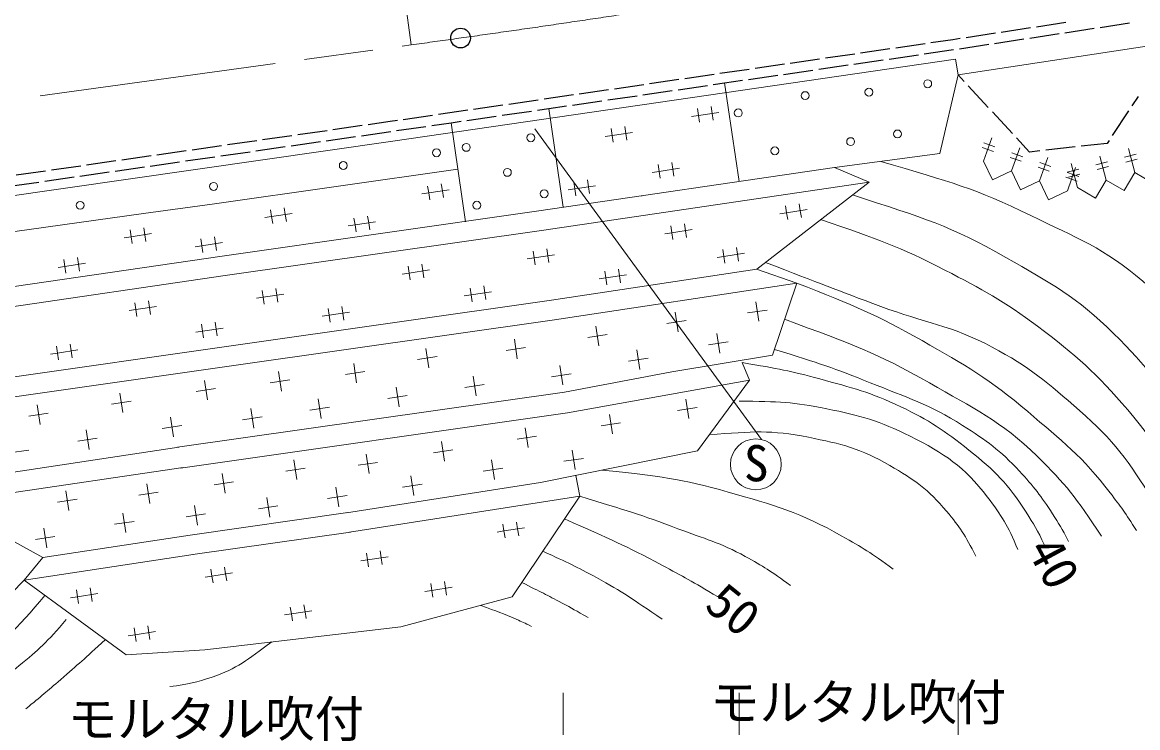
# Model space of a CAD drawing. Units: millimetres, scale not verified. Extents: x 40000 to 680000, y 20000 to 380000.
# Drawn here: x 150616 to 207092, y 243073 to 278790 of the extents above; entities that cross this region are included whole.
import ezdxf
from ezdxf.enums import TextEntityAlignment as Align

# ---------------------------------------------------------------- set-up
doc = ezdxf.new("R2010")
doc.units = ezdxf.units.MM
doc.header["$LTSCALE"] = 1000
doc.linetypes.add('CHAIN', pattern=[18.5, 12, -1.5, 3.5, -1.5])
for name, color, linetype, lineweight in [('M-BGD', 7, 'Continuous', 25), ('M-BGD-HTXT', 7, 'Continuous', 13), ('M-BMK', 2, 'CHAIN', 13), ('M-BMK-HTXT', 7, 'Continuous', 13), ('M-BMK-SRVR', 3, 'Continuous', 25)]:
    doc.layers.add(name, color=color, linetype=linetype, lineweight=lineweight)
doc.styles.add('ＭＳ ゴシック', font='')
doc.styles.get('ＭＳ ゴシック').set_extended_font_data('MS Gothic')

msp = doc.modelspace()

# ---------------------------------------------------------------- linework, layer by layer
at = {"layer": 'M-BGD'}
for p, q in [((201669, 278505), (200186, 278279)), ((203449, 278775), (201966, 278550)), ((203408, 278263), (204891, 278489)), ((205187, 278534), (206670, 278760)), ((197731, 277905), (196626, 277745)), ((198110, 277963), (197731, 277905)), ((199890, 278234), (198407, 278008)), ((199849, 277722), (201332, 277948)), ((201628, 277993), (203111, 278218)), ((194548, 277443), (193064, 277227)), ((196329, 277702), (194845, 277486)), ((196288, 277190), (197773, 277406)), ((198069, 277451), (199552, 277677)), ((190986, 276924), (189501, 276708)), ((192767, 277183), (191283, 276967)), ((192726, 276672), (194210, 276888)), ((194507, 276931), (195991, 277147)), ((187423, 276406), (185939, 276190)), ((189204, 276665), (187720, 276449)), ((189163, 276154), (190648, 276370)), ((190945, 276413), (192429, 276629)), ((182079, 275629), (180595, 275413)), ((183861, 275888), (182376, 275672)), ((185642, 276147), (184158, 275931)), ((185601, 275636), (186177, 275720)), ((186177, 275720), (187085, 275852)), ((187382, 275895), (188866, 276111)), ((198305, 275798), (198002, 276126)), ((178517, 275111), (177033, 274895)), ((180298, 275370), (178814, 275154)), ((180257, 274858), (181741, 275074)), ((182038, 275117), (183523, 275333)), ((183820, 275377), (185304, 275593)), ((199529, 274479), (198509, 275578)), ((207111, 275036), (206797, 274560)), ((174954, 274592), (173470, 274376)), ((176736, 274851), (175251, 274635)), ((177271, 274424), (178179, 274556)), ((178476, 274599), (179960, 274815)), ((171392, 274074), (169908, 273858)), ((173173, 274333), (171689, 274117)), ((173132, 273822), (174616, 274038)), ((174913, 274081), (176398, 274297)), ((176695, 274340), (177271, 274424)), ((200753, 273159), (199733, 274259)), ((206632, 274310), (205807, 273057)), ((167829, 273559), (166344, 273346)), ((169242, 273761), (168126, 273601)), ((169611, 273815), (169242, 273761)), ((169569, 273304), (171054, 273520)), ((171351, 273563), (172323, 273704)), ((172323, 273704), (172835, 273779)), ((162484, 272792), (160999, 272579)), ((164266, 273047), (162781, 272834)), ((166047, 273303), (164562, 273090)), ((166006, 272792), (167491, 273005)), ((167788, 273048), (169273, 273261)), ((201621, 272223), (200957, 272939)), ((205642, 272807), (205545, 272661)), ((158920, 272280), (157435, 272067)), ((160702, 272536), (159217, 272323)), ((160661, 272025), (162146, 272238)), ((162443, 272281), (163927, 272494)), ((164224, 272536), (165709, 272749)), ((202141, 272281), (201621, 272223)), ((203930, 272481), (202439, 272314)), ((205545, 272661), (204228, 272514)), ((155357, 271769), (153872, 271556)), ((157139, 272025), (155654, 271811)), ((157097, 271514), (158582, 271727)), ((158879, 271769), (160364, 271982)), ((151793, 271258), (150308, 271044)), ((153575, 271513), (152090, 271300)), ((153534, 271002), (155019, 271215)), ((155316, 271258), (156800, 271471)), ((149970, 270491), (151455, 270704)), ((151752, 270746), (153237, 270960))]:
    msp.add_line(p, q, dxfattribs=at)
at = {"layer": 'M-BGD-HTXT'}
msp.add_line((188043, 257664), (176562, 273398), dxfattribs=at)
msp.add_circle((187757, 256407), 1290, dxfattribs=at)
at = {"layer": 'M-BMK'}
msp.add_line((114870, 270038), (170311, 277647), dxfattribs=at)
msp.add_arc((61523, 1070216), 800000, 277.8156, 280.28444, dxfattribs=at)
at = {"layer": 'M-BMK-HTXT'}
for p, q in [((170311, 277647), (166232, 307369)), ((198002, 276126), (211558, 278188)), ((169385, 272772), (197875, 276916)), ((198002, 276126), (197875, 276916)), ((186910, 270732), (186177, 275720)), ((185546, 274176), (185493, 274522)), ((178006, 269423), (177271, 274424)), ((184853, 274072), (184507, 274019)), ((184853, 274072), (184801, 274418)), ((185892, 274229), (184853, 274072)), ((184906, 273726), (184853, 274072)), ((185598, 273830), (185546, 274176)), ((173059, 268695), (172323, 273704)), ((180480, 273061), (180428, 273408)), ((181172, 273166), (181120, 273512)), ((180480, 273061), (180134, 273009)), ((181519, 273218), (180480, 273061)), ((180533, 272715), (180480, 273061)), ((181225, 272820), (181172, 273166)), ((199292, 271763), (199709, 272941)), ((137591, 268209), (169385, 272772)), ((199218, 272453), (199783, 272252)), ((199301, 272688), (199867, 272488)), ((200705, 271262), (201123, 272440)), ((206941, 271183), (206625, 272392)), ((183549, 271346), (183496, 271692)), ((199748, 270806), (199292, 271763)), ((200632, 271951), (201197, 271751)), ((200715, 272187), (201281, 271986)), ((202119, 270761), (202537, 271939)), ((202129, 271686), (202694, 271485)), ((204978, 271575), (205558, 271726)), ((205489, 270804), (205173, 272013)), ((206429, 271954), (207010, 272105)), ((206492, 271712), (207073, 271863)), ((172668, 271358), (160341, 269601)), ((176769, 269241), (191733, 271441)), ((182856, 271241), (182510, 271189)), ((182856, 271241), (182804, 271587)), ((183895, 271398), (182856, 271241)), ((182909, 270895), (182856, 271241)), ((183601, 271000), (183549, 271346)), ((193495, 270697), (191733, 271441)), ((199748, 270806), (200705, 271262)), ((201162, 270304), (200705, 271262)), ((202045, 271450), (202611, 271249)), ((203527, 271195), (204107, 271347)), ((203533, 270259), (203951, 271437)), ((203543, 271184), (204108, 270984)), ((203590, 270954), (204170, 271105)), ((204038, 270425), (203722, 271634)), ((205041, 271333), (205622, 271484)), ((206404, 270268), (206941, 271183)), ((207856, 270647), (206941, 271183)), ((171884, 270258), (171832, 270604)), ((176910, 268251), (193495, 270697)), ((178595, 270358), (178542, 270704)), ((179287, 270463), (179235, 270809)), ((187815, 266293), (193495, 270697)), ((201162, 270304), (202119, 270761)), ((202575, 269803), (202119, 270761)), ((203459, 270949), (204025, 270748)), ((204953, 269889), (205489, 270804)), ((206404, 270268), (205489, 270804)), ((171192, 270153), (170846, 270101)), ((171192, 270153), (171140, 270500)), ((172230, 270310), (171192, 270153)), ((171245, 269807), (171192, 270153)), ((171937, 269912), (171884, 270258)), ((178595, 270358), (178249, 270306)), ((179633, 270515), (178595, 270358)), ((178647, 270012), (178595, 270358)), ((179339, 270117), (179287, 270463)), ((181981, 270007), (181985, 269979)), ((202575, 269803), (203533, 270259)), ((204953, 269889), (204038, 270425)), ((160341, 269601), (156761, 269103)), ((163934, 269056), (163882, 269402)), ((189318, 269148), (189265, 269494)), ((190010, 269252), (189958, 269599)), ((156761, 269103), (144942, 267467)), ((160742, 266956), (176769, 269241)), ((163242, 268951), (162896, 268899)), ((163242, 268951), (163190, 269297)), ((164280, 269108), (163242, 268951)), ((163295, 268605), (163242, 268951)), ((163987, 268710), (163934, 269056)), ((167463, 268530), (167411, 268876)), ((168155, 268634), (168103, 268980)), ((189318, 269148), (188972, 269095)), ((190356, 269305), (189318, 269148)), ((189370, 268802), (189318, 269148)), ((190062, 268906), (190010, 269252)), ((156128, 267932), (156075, 268278)), ((156820, 268037), (156768, 268383)), ((167463, 268530), (167117, 268477)), ((168501, 268687), (167463, 268530)), ((167515, 268184), (167463, 268530)), ((168207, 268288), (168155, 268634)), ((183502, 268134), (183449, 268480)), ((184540, 268291), (183502, 268134)), ((184194, 268238), (184141, 268584)), ((156128, 267932), (155782, 267880)), ((157166, 268089), (156128, 267932)), ((156180, 267586), (156128, 267932)), ((156872, 267691), (156820, 268037)), ((159713, 267477), (159660, 267823)), ((160405, 267582), (160352, 267928)), ((160892, 265968), (176910, 268251)), ((183502, 268134), (183155, 268081)), ((183554, 267788), (183502, 268134)), ((184246, 267892), (184194, 268238)), ((159713, 267477), (159366, 267425)), ((160751, 267634), (159713, 267477)), ((159765, 267131), (159713, 267477)), ((160457, 267236), (160405, 267582)), ((176529, 266861), (176477, 267207)), ((177221, 266966), (177169, 267312)), ((186143, 266937), (186090, 267283)), ((186835, 267042), (186782, 267388)), ((145321, 264693), (160742, 266956)), ((152773, 266433), (152720, 266780)), ((153811, 266590), (152773, 266433)), ((153465, 266538), (153413, 266884)), ((176529, 266861), (176183, 266809)), ((177567, 267018), (176529, 266861)), ((176581, 266515), (176529, 266861)), ((177274, 266620), (177221, 266966)), ((186143, 266937), (185797, 266885)), ((187181, 267094), (186143, 266937)), ((186195, 266591), (186143, 266937)), ((186887, 266696), (186835, 267042)), ((152773, 266433), (152427, 266381)), ((152825, 266087), (152773, 266433)), ((153517, 266192), (153465, 266538)), ((170201, 266094), (169855, 266042)), ((170201, 266094), (170148, 266440)), ((171239, 266251), (170201, 266094)), ((170253, 265748), (170201, 266094)), ((170893, 266199), (170840, 266545)), ((170945, 265853), (170893, 266199)), ((177414, 264717), (187815, 266293)), ((180166, 265846), (180114, 266193)), ((181204, 266003), (180166, 265846)), ((180858, 265951), (180806, 266297)), ((189840, 265589), (187799, 266291)), ((160892, 265968), (145459, 263702)), ((174032, 265093), (173980, 265439)), ((177563, 263729), (189840, 265589)), ((180166, 265846), (179820, 265794)), ((180219, 265500), (180166, 265846)), ((180911, 265605), (180858, 265951)), ((162812, 264868), (162760, 265214)), ((163850, 265025), (162812, 264868)), ((163504, 264973), (163452, 265319)), ((163556, 264627), (163504, 264973)), ((173340, 264988), (172994, 264936)), ((173340, 264988), (173287, 265334)), ((174378, 265145), (173340, 264988)), ((173392, 264642), (173340, 264988)), ((174084, 264747), (174032, 265093)), ((156367, 264242), (156314, 264588)), ((157405, 264399), (156367, 264242)), ((157059, 264347), (157007, 264693)), ((157111, 264000), (157059, 264347)), ((161427, 262438), (177414, 264717)), ((162812, 264868), (162466, 264816)), ((162864, 264522), (162812, 264868)), ((166845, 264062), (166793, 264408)), ((187756, 264640), (187905, 263651)), ((156367, 264242), (156021, 264190)), ((156419, 263896), (156367, 264242)), ((166153, 263958), (165807, 263905)), ((166153, 263958), (166101, 264304)), ((167191, 264115), (166153, 263958)), ((166205, 263612), (166153, 263958)), ((166897, 263716), (166845, 264062)), ((183668, 264106), (183818, 263117)), ((187336, 264071), (188325, 264220)), ((159744, 263152), (159692, 263498)), ((160783, 263309), (159744, 263152)), ((160437, 263257), (160384, 263603)), ((160489, 262911), (160437, 263257)), ((161568, 261449), (177555, 263727)), ((179663, 263403), (179812, 262414)), ((183249, 263537), (184238, 263687)), ((159744, 263152), (159398, 263100)), ((159797, 262806), (159744, 263152)), ((175531, 262744), (175681, 261755)), ((179243, 262834), (180232, 262984)), ((185361, 262464), (186350, 262614)), ((185780, 263034), (185930, 262045)), ((145941, 260235), (161427, 262438)), ((152397, 262045), (152345, 262391)), ((153436, 262202), (152397, 262045)), ((153090, 262149), (153037, 262495)), ((153142, 261803), (153090, 262149)), ((171046, 262280), (171196, 261291)), ((175112, 262175), (176101, 262324)), ((181730, 262205), (181880, 261216)), ((152397, 262045), (152051, 261992)), ((152450, 261699), (152397, 262045)), ((167397, 261522), (167546, 260533)), ((170627, 261711), (171615, 261861)), ((181311, 261636), (182300, 261785)), ((187433, 260672), (187073, 261562)), ((146082, 259245), (161567, 261448)), ((163585, 261102), (163735, 260114)), ((166977, 260952), (167966, 261102)), ((177416, 260846), (178405, 260996)), ((177835, 261416), (177985, 260427)), ((178076, 260068), (183498, 261085)), ((159836, 260661), (159985, 259672)), ((163165, 260533), (164154, 260683)), ((173020, 260304), (174009, 260454)), ((173440, 260873), (173590, 259885)), ((178226, 259015), (187433, 260672)), ((155557, 260019), (155707, 259030)), ((158477, 257274), (178076, 260068)), ((159416, 260092), (160405, 260242)), ((169122, 259739), (170111, 259889)), ((169541, 260308), (169691, 259320)), ((151364, 259417), (151514, 258428)), ((155138, 259449), (156127, 259599)), ((162187, 259234), (162337, 258245)), ((165181, 259154), (166170, 259304)), ((165601, 259723), (165750, 258734)), ((183791, 259141), (184780, 259291)), ((184211, 259711), (184361, 258722)), ((150945, 258847), (151933, 258997)), ((158122, 258798), (158272, 257809)), ((158628, 256221), (178226, 259015)), ((161767, 258665), (162756, 258815)), ((180344, 258935), (180494, 257946)), ((153844, 258156), (153994, 257167)), ((157703, 258229), (158692, 258379)), ((176086, 258250), (176236, 257261)), ((179925, 258366), (180913, 258516)), ((153425, 257586), (154414, 257736)), ((171849, 257558), (171999, 256569)), ((175667, 257681), (176655, 257831)), ((158546, 257284), (147865, 255667)), ((149959, 256983), (150947, 257132)), ((171430, 256988), (172419, 257138)), ((178464, 257131), (178614, 256142)), ((164371, 256633), (164521, 255644)), ((167614, 256359), (168603, 256509)), ((168034, 256928), (168184, 255940)), ((174377, 256632), (174527, 255643)), ((178044, 256562), (179033, 256711)), ((158765, 256241), (146602, 254464)), ((160744, 255937), (160894, 254948)), ((163952, 256063), (164941, 256213)), ((173958, 256063), (174947, 256213)), ((178844, 254788), (178649, 255851)), ((156930, 255413), (157080, 254424)), ((160324, 255368), (161313, 255518)), ((167031, 253955), (176853, 255489)), ((169866, 255249), (170855, 255399)), ((170285, 255818), (170435, 254830)), ((152825, 255062), (152975, 254073)), ((156511, 254844), (157500, 254993)), ((162994, 254722), (163144, 253733)), ((166073, 254682), (167061, 254832)), ((166492, 255252), (166642, 254263)), ((167186, 252967), (178844, 254788)), ((175425, 249691), (178844, 254788)), ((151658, 251692), (146602, 254464)), ((152406, 254492), (153395, 254642)), ((159329, 254321), (159479, 253333)), ((162574, 254153), (163563, 254303)), ((155707, 253941), (155857, 252952)), ((158910, 253752), (159899, 253902)), ((159111, 252826), (167100, 253965)), ((151700, 253168), (151850, 252179)), ((155288, 253372), (156277, 253522)), ((175005, 253034), (174659, 252982)), ((175005, 253034), (174953, 253380)), ((176043, 253191), (175005, 253034)), ((175057, 252688), (175005, 253034)), ((175697, 253139), (175645, 253485)), ((175750, 252793), (175697, 253139)), ((151281, 252598), (152269, 252748)), ((159111, 252826), (151658, 251692)), ((159253, 251836), (167241, 252975)), ((168099, 251572), (168047, 251918)), ((168791, 251677), (168739, 252023)), ((150705, 250536), (151658, 251692)), ((159262, 251838), (150706, 250536)), ((168099, 251572), (167753, 251520)), ((169137, 251729), (168099, 251572)), ((168151, 251226), (168099, 251572)), ((168843, 251331), (168791, 251677)), ((160220, 250752), (159874, 250699)), ((160220, 250752), (160168, 251098)), ((161259, 250909), (160220, 250752)), ((160273, 250405), (160220, 250752)), ((160913, 250856), (160860, 251202)), ((160965, 250510), (160913, 250856)), ((155870, 246770), (150705, 250536)), ((171350, 250028), (171297, 250374)), ((172042, 250132), (171990, 250478)), ((153411, 249705), (153065, 249652)), ((153411, 249705), (153358, 250051)), ((154449, 249862), (153411, 249705)), ((153463, 249358), (153411, 249705)), ((154103, 249809), (154051, 250155)), ((154155, 249463), (154103, 249809)), ((175425, 249691), (169789, 248175)), ((171350, 250028), (171004, 249975)), ((172388, 250185), (171350, 250028)), ((171402, 249682), (171350, 250028)), ((172094, 249786), (172042, 250132)), ((164240, 248837), (164187, 249183)), ((164932, 248941), (164879, 249288)), ((164240, 248837), (163894, 248784)), ((165278, 248994), (164240, 248837)), ((164292, 248491), (164240, 248837)), ((164984, 248595), (164932, 248941)), ((156327, 247779), (156275, 248125)), ((157366, 247936), (156327, 247779)), ((157020, 247883), (156967, 248229)), ((169789, 248175), (159853, 247019)), ((156327, 247779), (155981, 247726)), ((156380, 247433), (156327, 247779)), ((157072, 247537), (157020, 247883)), ((155870, 246770), (159853, 247019)), ((178006, 244839), (178006, 239839)), ((186910, 244839), (186910, 239839)), ((198002, 244839), (198002, 239839))]:
    msp.add_line(p, q, dxfattribs=at)
for points in [[(191733, 271441), (197075, 272140), (198002, 276126)], [(183498, 261085), (188596, 261936), (189840, 265589)], [(176853, 255489), (184796, 257089), (187433, 260672)]]:
    msp.add_lwpolyline(points, dxfattribs=at)
for centre in [(196460, 275679), (190254, 275078), (193481, 275251), (186865, 274204), (176365, 272945), (192557, 272748), (194931, 273136), (171589, 272186), (173096, 272458), (188721, 272283), (166869, 271538), (175177, 271191), (160303, 270481), (177039, 270108), (153547, 269523), (173631, 269528)]:
    msp.add_circle(centre, 200, dxfattribs=at)
for points, knots in [([(194087, 271749), (197656, 270690), (198847, 270386), (201681, 269002), (203986, 267876), (205409, 267361), (207344, 265678), (209117, 264135), (210029, 263114), (211274, 261121), (212294, 259489), (212992, 258568), (213441, 256697), (213678, 255711), (213764, 255283), (213822, 254129)], [0, 0, 0, 0, 1, 1, 1, 2, 2, 2, 3, 3, 3, 4, 4, 4, 5, 5, 5, 5]), ([(192659, 270049), (196287, 268864), (197579, 268512), (200417, 266881), (202676, 265583), (204022, 264877), (205870, 263040), (207574, 261347), (208419, 260252), (209651, 258190), (210628, 256555), (210946, 255874), (211789, 253807)], [0, 0, 0, 0, 1, 1, 1, 2, 2, 2, 3, 3, 3, 4, 4, 4, 4]), ([(191027, 268810), (194010, 267770), (194971, 267473), (197329, 266247), (199233, 265256), (200308, 264682), (202026, 263397), (203972, 261941), (205010, 261014), (206586, 259164), (208276, 257179), (208773, 256215), (210205, 253556)], [0, 0, 0, 0, 1, 1, 1, 2, 2, 2, 3, 3, 3, 4, 4, 4, 4]), ([(188252, 266632), (191081, 265536), (191805, 265255), (194093, 264401), (196287, 263582), (197656, 263442), (199724, 262344), (201610, 261343), (202541, 260539), (204147, 259131), (205862, 257628), (206659, 256561), (207839, 254610), (208144, 254106), (208272, 253924), (208583, 253299)], [0, 0, 0, 0, 1, 1, 1, 2, 2, 2, 3, 3, 3, 4, 4, 4, 5, 5, 5, 5]), ([(189840, 265589), (192845, 264388), (193804, 264020), (196171, 262674), (198360, 261430), (199608, 260715), (201523, 259080), (203262, 257595), (204307, 256790), (205692, 254970), (206244, 254244), (206464, 253971), (207026, 253052)], [0, 0, 0, 0, 1, 1, 1, 2, 2, 2, 3, 3, 3, 4, 4, 4, 4]), ([(189215, 263752), (192676, 262466), (193831, 262084), (196545, 260529), (198780, 259249), (200153, 258619), (201997, 256821), (203451, 255403), (203977, 254709), (205260, 252772)], [0, 0, 0, 0, 1, 1, 1, 2, 2, 2, 3, 3, 3, 3]), ([(188696, 262229), (191015, 261504), (191689, 261293), (193551, 260541), (195417, 259787), (196528, 259456), (198227, 258377), (199442, 257605), (200121, 257124), (201100, 256068), (201827, 255285), (202199, 254805), (202776, 253905), (203117, 253373), (203237, 253178), (203591, 252508)], [0, 0, 0, 0, 1, 1, 1, 2, 2, 2, 3, 3, 3, 4, 4, 4, 5, 5, 5, 5]), ([(187073, 261562), (188928, 261243), (189483, 261141), (190994, 260731), (192629, 260286), (193568, 260052), (195099, 259324), (196541, 258639), (197294, 258119), (198546, 257129), (199855, 256094), (200544, 255395), (201442, 253988), (201844, 253357), (202009, 253104), (202374, 252315)], [0, 0, 0, 0, 1, 1, 1, 2, 2, 2, 3, 3, 3, 4, 4, 4, 5, 5, 5, 5]), ([(186911, 259613), (188938, 259581), (189643, 259570), (191347, 259220), (193048, 258870), (194022, 258617), (195572, 257833), (197309, 256954), (198309, 256299), (199486, 254749), (200209, 253796), (200493, 253329), (201024, 252101)], [0, 0, 0, 0, 1, 1, 1, 2, 2, 2, 3, 3, 3, 4, 4, 4, 4]), ([(185404, 257914), (187634, 258068), (188497, 258162), (190419, 257777), (192088, 257442), (193071, 257216), (194539, 256355), (195786, 255625), (196487, 255137), (197417, 254030), (198097, 253220), (198344, 252833), (198904, 251765)], [0, 0, 0, 0, 1, 1, 1, 2, 2, 2, 3, 3, 3, 4, 4, 4, 4]), ([(179977, 256118), (182934, 255792), (183924, 255694), (186358, 255006), (188679, 254350), (190018, 253965), (192115, 252775), (193165, 252179), (193574, 251944), (194715, 251101)], [0, 0, 0, 0, 1, 1, 1, 2, 2, 2, 3, 3, 3, 3]), ([(178844, 254788), (181230, 254063), (181904, 253879), (183814, 253150), (185160, 252637), (185961, 252438), (187223, 251744), (188152, 251233), (188493, 251013), (189506, 250276)], [0, 0, 0, 0, 1, 1, 1, 2, 2, 2, 3, 3, 3, 3]), ([(178077, 253644), (180445, 252583), (181118, 252311), (182992, 251307), (184120, 250703), (184502, 250495), (185845, 249696)], [0, 0, 0, 0, 1, 1, 1, 2, 2, 2, 2]), ([(176977, 252006), (178277, 251421), (178653, 251237), (179689, 250672), (181041, 249935), (181484, 249612), (183020, 248566)], [0, 0, 0, 0, 1, 1, 1, 2, 2, 2, 2]), ([(127456, 244036), (128193, 244599), (128891, 245042), (129980, 245602), (131642, 246455), (132606, 246994), (134448, 247308), (136486, 247656), (137664, 247063), (139729, 246965), (141598, 246876), (142674, 246512), (144517, 246831), (145844, 247061), (146560, 247412), (147731, 248075), (149044, 248817), (149504, 249316), (150705, 250536)], [0, 0, 0, 0, 1, 1, 1, 2, 2, 2, 3, 3, 3, 4, 4, 4, 5, 5, 5, 6, 6, 6, 6]), ([(175916, 250423), (176900, 249930), (177160, 249805), (177944, 249384), (178466, 249104), (178634, 249013), (179273, 248654)], [0, 0, 0, 0, 1, 1, 1, 2, 2, 2, 2]), ([(173830, 249262), (174695, 248947), (174939, 248871), (175626, 248563), (175932, 248426), (176036, 248381), (176403, 248199)], [0, 0, 0, 0, 1, 1, 1, 2, 2, 2, 2]), ([(146682, 244036), (148312, 244490), (149119, 245145), (150446, 246204), (151469, 247022), (151848, 247405), (152844, 248548)], [0, 0, 0, 0, 1, 1, 1, 2, 2, 2, 2]), ([(154824, 247532), (153741, 246546), (153458, 246285), (152560, 245512), (151855, 244904), (151578, 244672), (150803, 244036)], [0, 0, 0, 0, 1, 1, 1, 2, 2, 2, 2]), ([(158087, 245152), (159056, 245276), (159414, 245366), (160225, 245640), (161521, 246078), (161983, 246498), (163244, 247414)], [0, 0, 0, 0, 1, 1, 1, 2, 2, 2, 2])]:
    msp.add_open_spline(points, degree=3, knots=knots, dxfattribs=at)
msp.add_open_spline([(151760, 249767), (150332, 248080), (149496, 247138), (147776, 246283)], degree=3, dxfattribs=at)
at = {"layer": 'M-BMK-SRVR'}
msp.add_circle((172807, 277994), 500, dxfattribs=at)

# ---------------------------------------------------------------- texts
at = {"layer": 'M-BGD-HTXT', "style": 'ＭＳ ゴシック'}
msp.add_text('S', height=1833, dxfattribs=at).set_placement((187776, 255000), align=Align.BOTTOM_CENTER)
at = {"layer": 'M-BMK-HTXT', "style": 'ＭＳ ゴシック'}
for s, rotation, p in [('40', 298.407, (202850, 251435)), ('50', 321.187, (186624, 249069))]:
    msp.add_text(s, height=1833, rotation=rotation, dxfattribs=at).set_placement(p, align=Align.MIDDLE_CENTER)
for p in [(192942, 244360), (160419, 243517)]:
    msp.add_text('モルタル吹付', height=1833, dxfattribs=at).set_placement(p, align=Align.MIDDLE_CENTER)

doc.saveas('drawing.dxf')
